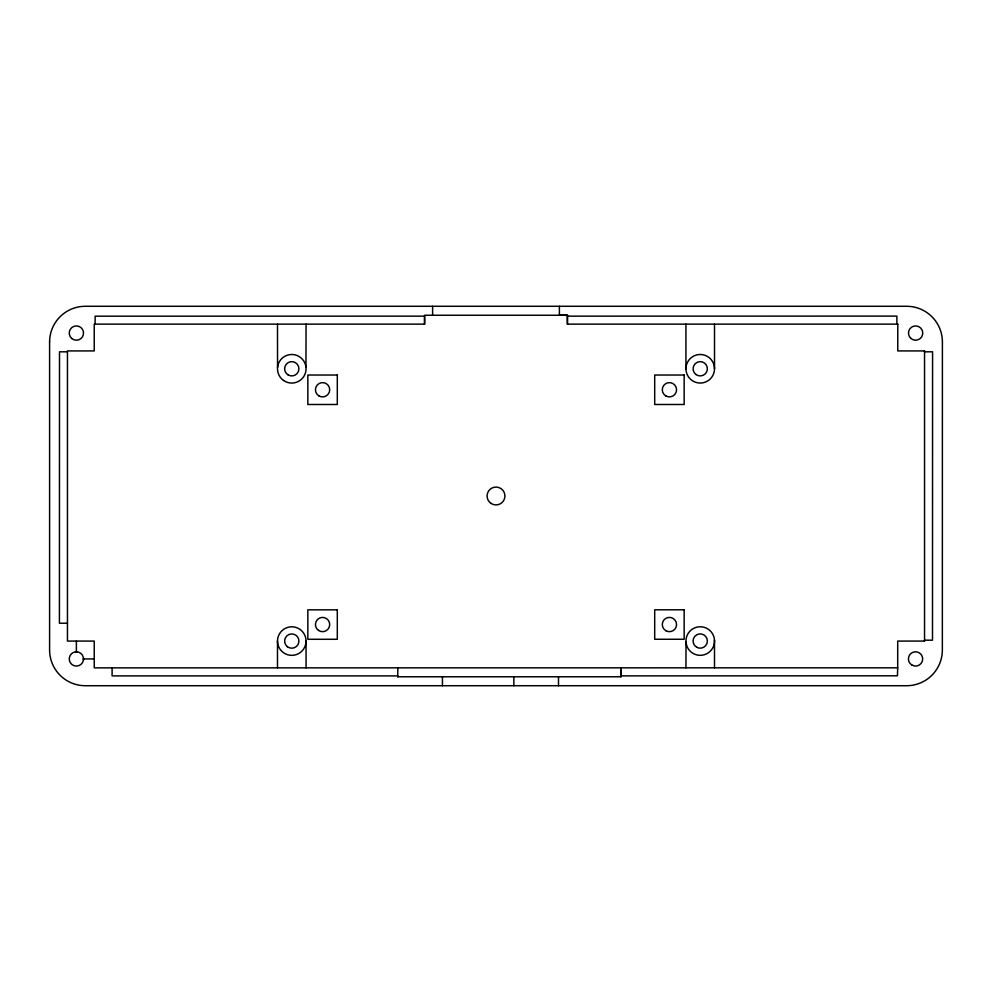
<?xml version="1.0" encoding="UTF-8"?>
<svg xmlns="http://www.w3.org/2000/svg" width="992" height="992" viewBox="0 0 992 992"><rect width="100%" height="100%" fill="white"/><g stroke="black" fill="none" stroke-linecap="round" stroke-linejoin="round"><path stroke-width="1.49" d="M95.133 324.136L95.133 316.188L424.576 316.15L424.576 324.136L94.24 324.136L94.24 350.92L67.456 350.92L67.456 641.08L94.24 641.08L94.24 667.864L897.698 667.814L897.71 641.08L924.544 641.08L924.544 350.92L897.76 350.92L897.772 324.136L896.88 324.136L896.88 316.101L567.424 316.15L567.424 324.136L897.772 324.136M620.992 676.78L620.992 667.839L620.992 676.78L397.792 676.792L397.792 675.899L112.096 675.899L112.096 667.864M714.513 324.136L714.513 368.776M83.464 659.878A7.142 7.142 0 0 0 73.656 652.339A7.142 7.142 0 0 0 72.032 664.603A7.142 7.142 0 0 0 83.464 659.878L83.464 658.018M305.958 367.04L306.057 324.136M685.943 667.827L686.005 642.146M277.487 641.068L277.512 640.336A14.285 14.285 0 0 1 299.336 628.953A14.285 14.285 0 0 1 298.704 653.554A14.285 14.285 0 0 1 277.487 641.068L277.487 667.852M306.057 641.068L306.057 667.852M67.456 351.813L59.508 351.813L59.421 623.224L67.456 623.224M75.454 651.856L77.326 651.856M83.464 658.936L94.24 658.936M897.698 667.814L897.45 675.8L620.992 675.887M714.488 640.15L714.513 667.827M685.943 368.776L685.956 369.148A14.285 14.285 0 0 0 707.594 381.015A14.285 14.285 0 0 0 707.271 356.339A14.285 14.285 0 0 0 685.943 368.776L685.943 324.136M277.487 324.136L277.549 367.524M924.544 350.92L924.544 351.813L932.579 351.813L932.492 640.187L924.544 640.187L924.544 641.08M567.424 316.15L567.424 315.258L559.389 315.245L559.389 306.28M567.424 324.136L567.424 315.258L424.576 315.258L424.576 324.136M558.496 676.792L558.496 685.72M513.856 676.792L513.856 685.72M442.432 676.792L442.432 685.72M432.611 306.28L432.611 315.258M397.792 667.839L397.792 676.792M76.384 641.08L76.384 651.856M49.6 341.98L49.6 650.008A35.712 35.712 0 0 0 85.312 685.72L906.638 685.72A35.712 35.712 0 0 0 942.35 650.008L942.4 341.992A35.712 35.712 0 0 0 906.688 306.28L85.312 306.28A35.712 35.712 0 0 0 49.6 341.98M337.305 375.026L307.842 375.026L307.842 404.488L337.305 404.488L337.305 375.026M684.158 375.026L654.695 375.026L654.695 404.488L684.158 404.488L684.158 375.026M337.305 609.82L307.842 609.82L307.842 639.282L337.305 639.282L337.305 609.82M684.158 609.795L654.695 609.795L654.695 639.257L684.158 639.257L684.158 609.795M686.476 644.874L685.98 641.936A14.285 14.285 0 0 1 705.684 627.837A14.285 14.285 0 0 1 709.714 651.732A14.285 14.285 0 0 1 686.476 644.874M71.759 338.508A7.142 7.142 0 0 0 83.415 334.354A7.142 7.142 0 0 0 73.991 326.331A7.142 7.142 0 0 0 71.759 338.508M911.983 665.124A7.142 7.142 0 0 0 922.696 658.936A7.142 7.142 0 0 0 911.983 652.748A7.142 7.142 0 0 0 911.983 665.124M910.619 338.16A7.142 7.142 0 0 0 922.535 334.837A7.142 7.142 0 0 0 913.694 326.182A7.142 7.142 0 0 0 910.619 338.16M283.576 380.482A14.285 14.285 0 0 0 306.007 370.028A14.285 14.285 0 0 0 285.733 355.83A14.285 14.285 0 0 0 283.576 380.482M287.407 646.722A7.142 7.142 0 0 0 298.852 642.022A7.142 7.142 0 0 0 289.056 634.458A7.142 7.142 0 0 0 287.407 646.722M696.657 647.23A7.142 7.142 0 0 0 707.37 641.043A7.142 7.142 0 0 0 696.657 634.855A7.142 7.142 0 0 0 696.657 647.23M696.037 374.554A7.142 7.142 0 0 0 707.333 369.52A7.142 7.142 0 0 0 697.326 362.254A7.142 7.142 0 0 0 696.037 374.554M288.201 374.964A7.142 7.142 0 0 0 298.914 368.776A7.142 7.142 0 0 0 288.201 362.588A7.142 7.142 0 0 0 288.201 374.964M665.855 630.714A7.142 7.142 0 0 0 676.569 624.526A7.142 7.142 0 0 0 665.855 618.338A7.142 7.142 0 0 0 665.855 630.714M319.002 395.944A7.142 7.142 0 0 0 329.716 389.757A7.142 7.142 0 0 0 319.002 383.569A7.142 7.142 0 0 0 319.002 395.944M665.855 395.944A7.142 7.142 0 0 0 676.569 389.757A7.142 7.142 0 0 0 665.855 383.569A7.142 7.142 0 0 0 665.855 395.944M318.519 630.428A7.142 7.142 0 0 0 329.691 625.121A7.142 7.142 0 0 0 319.511 618.09A7.142 7.142 0 0 0 318.519 630.428M491.003 503.39A8.928 8.928 0 0 0 504.903 496.632A8.928 8.928 0 0 0 492.106 487.965A8.928 8.928 0 0 0 491.003 503.39"/></g></svg>
